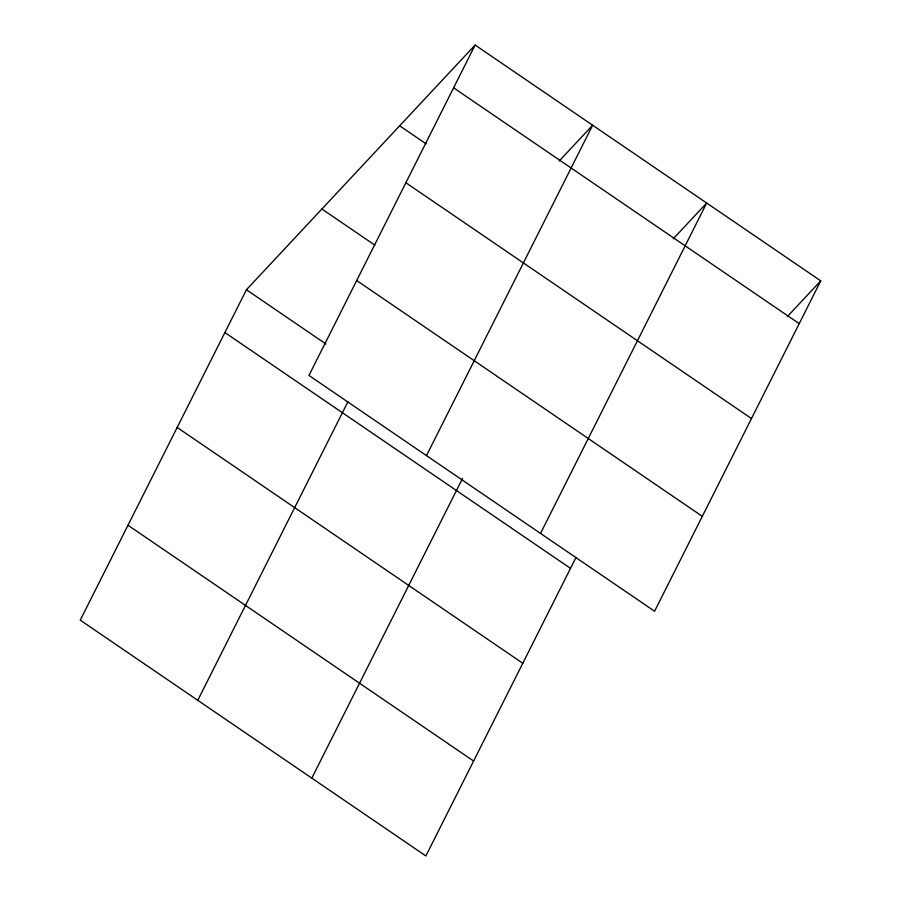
<?xml version="1.0" encoding="UTF-8"?>
<svg xmlns="http://www.w3.org/2000/svg" width="901" height="901" viewBox="0 0 901 901"><rect width="100%" height="100%" fill="white"/><g stroke="black" fill="none" stroke-linecap="round" stroke-linejoin="round"><path stroke-width="1.35" d="M475.131 45.05L308.964 375.435L654.577 611.238L820.743 280.853L475.131 45.05L246.424 289.762L80.257 620.147L425.869 855.95L576.054 557.347M197.758 700.325L347.944 401.711M426.477 455.613L592.644 125.228L559.206 160.997M311.814 778.137L462.607 478.307M540.521 533.426L706.688 203.04L673.25 238.81M787.305 316.634L820.743 280.853M453.62 87.836L799.221 323.639M399.661 125.802L426.162 143.878M405.878 182.745L751.49 418.548M321.894 209.009L374.895 245.162M356.695 280.526L702.307 516.329M246.424 289.762L325.914 343.991M224.901 332.548L570.513 568.351M177.17 427.457L522.783 663.26M127.987 525.238L473.599 761.041"/></g></svg>
